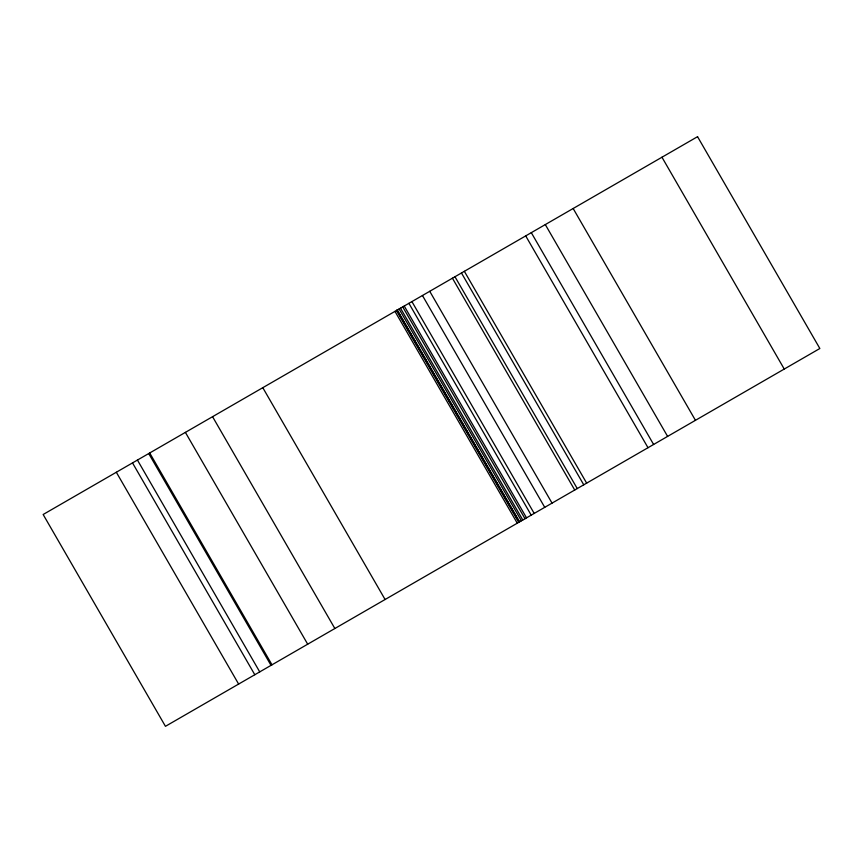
<?xml version="1.0" encoding="UTF-8"?>
<svg xmlns="http://www.w3.org/2000/svg" width="863" height="863" viewBox="0 0 863 863"><rect width="100%" height="100%" fill="white"/><g stroke="black" fill="none" stroke-linecap="round" stroke-linejoin="round"><path stroke-width="1.29" d="M661.964 157.228L784.251 369.051M573.161 208.501L695.449 420.313M545.308 224.585L667.606 436.398M531.306 232.665L653.615 444.477M525.707 235.901L648.005 447.714M464.359 271.316L586.657 483.129M461.468 272.988L583.755 484.801M454.963 276.743L577.25 488.566M452.428 278.21L574.726 490.022M429.742 291.306L552.04 503.118M422.449 295.513L544.736 507.336M411.91 301.597L534.197 513.42M408.911 303.334L531.209 515.146M404.229 306.031L526.527 517.843M402.719 306.904L525.017 518.717M400.508 308.177L522.805 520.001M399.105 308.986L521.403 520.81M397.239 310.065L519.526 521.888M397.131 310.13L519.418 521.953M396.872 310.281L519.159 522.104M396.462 310.518L518.749 522.331M394.974 311.381L517.261 523.194M262.805 387.692L385.092 599.505M212.557 416.689L334.855 628.512M185.394 432.374L307.692 644.197M149.709 452.978L271.996 664.801M148.727 453.55L271.025 665.362M137.433 460.065L259.731 671.889M132.514 462.913L254.801 674.726M116.332 472.255L238.63 684.068M697.552 136.678L43.15 514.499L165.448 726.322L819.85 348.501L697.552 136.678"/></g></svg>
